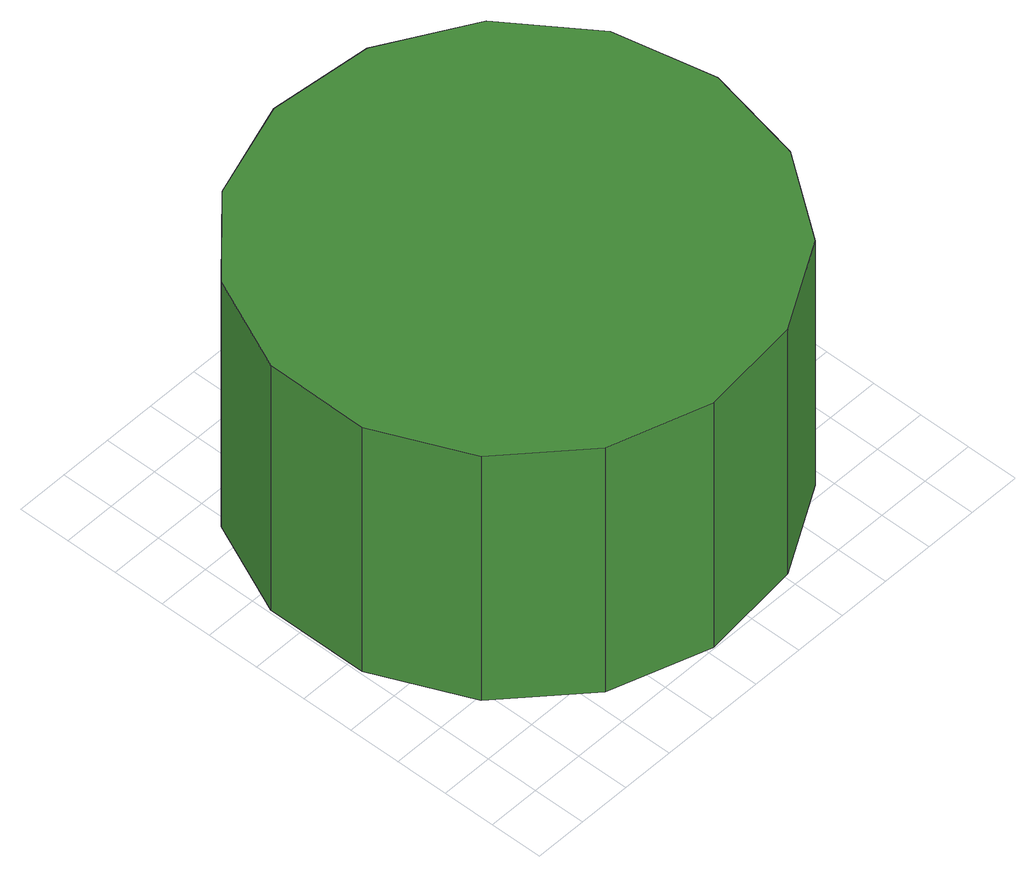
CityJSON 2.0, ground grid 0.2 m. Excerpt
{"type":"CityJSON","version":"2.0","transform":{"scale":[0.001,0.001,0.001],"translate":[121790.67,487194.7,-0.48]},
"CityObjects":{
"tree1":{"type":"SolitaryVegetationObject","attributes":{"function":"something"},"geometry":[{"type":"MultiSurface","lod":"1","boundaries":[[[0,1,2,3,4,5,6,7,8,9,10,11,12,13,14]],[[15,16,17,18,19,20,21,22,23,24,25,26,27,28,29]],[[0,29,28,1]],[[1,28,27,2]],[[2,27,26,3]],[[3,26,25,4]],[[4,25,24,5]],[[5,24,23,6]],[[6,23,22,7]],[[7,22,21,8]],[[8,21,20,9]],[[9,20,19,10]],[[10,19,18,11]],[[11,18,17,12]],[[12,17,16,13]],[[13,16,15,14]],[[14,15,29,0]]]}]}
},
"vertices":[
[1865,938,1119],[1784,1319,1119],[1555,1635,1119],[1217,1830,1119],[829,1870,1119],[458,1750,1119],[169,1489,1119],[10,1133,1119],[10,743,1119],[169,386,1119],[458,125,1119],[829,5,1119],[1217,46,1119],[1555,241,1119],[1784,556,1119],[1784,556,2],[1555,241,2],[1217,46,2],[829,5,2],[458,125,2],[169,386,2],[10,743,2],[10,1133,2],[169,1489,2],[458,1750,2],[829,1870,2],[1217,1830,2],[1555,1635,2],[1784,1319,2],[1865,938,2]
]}
